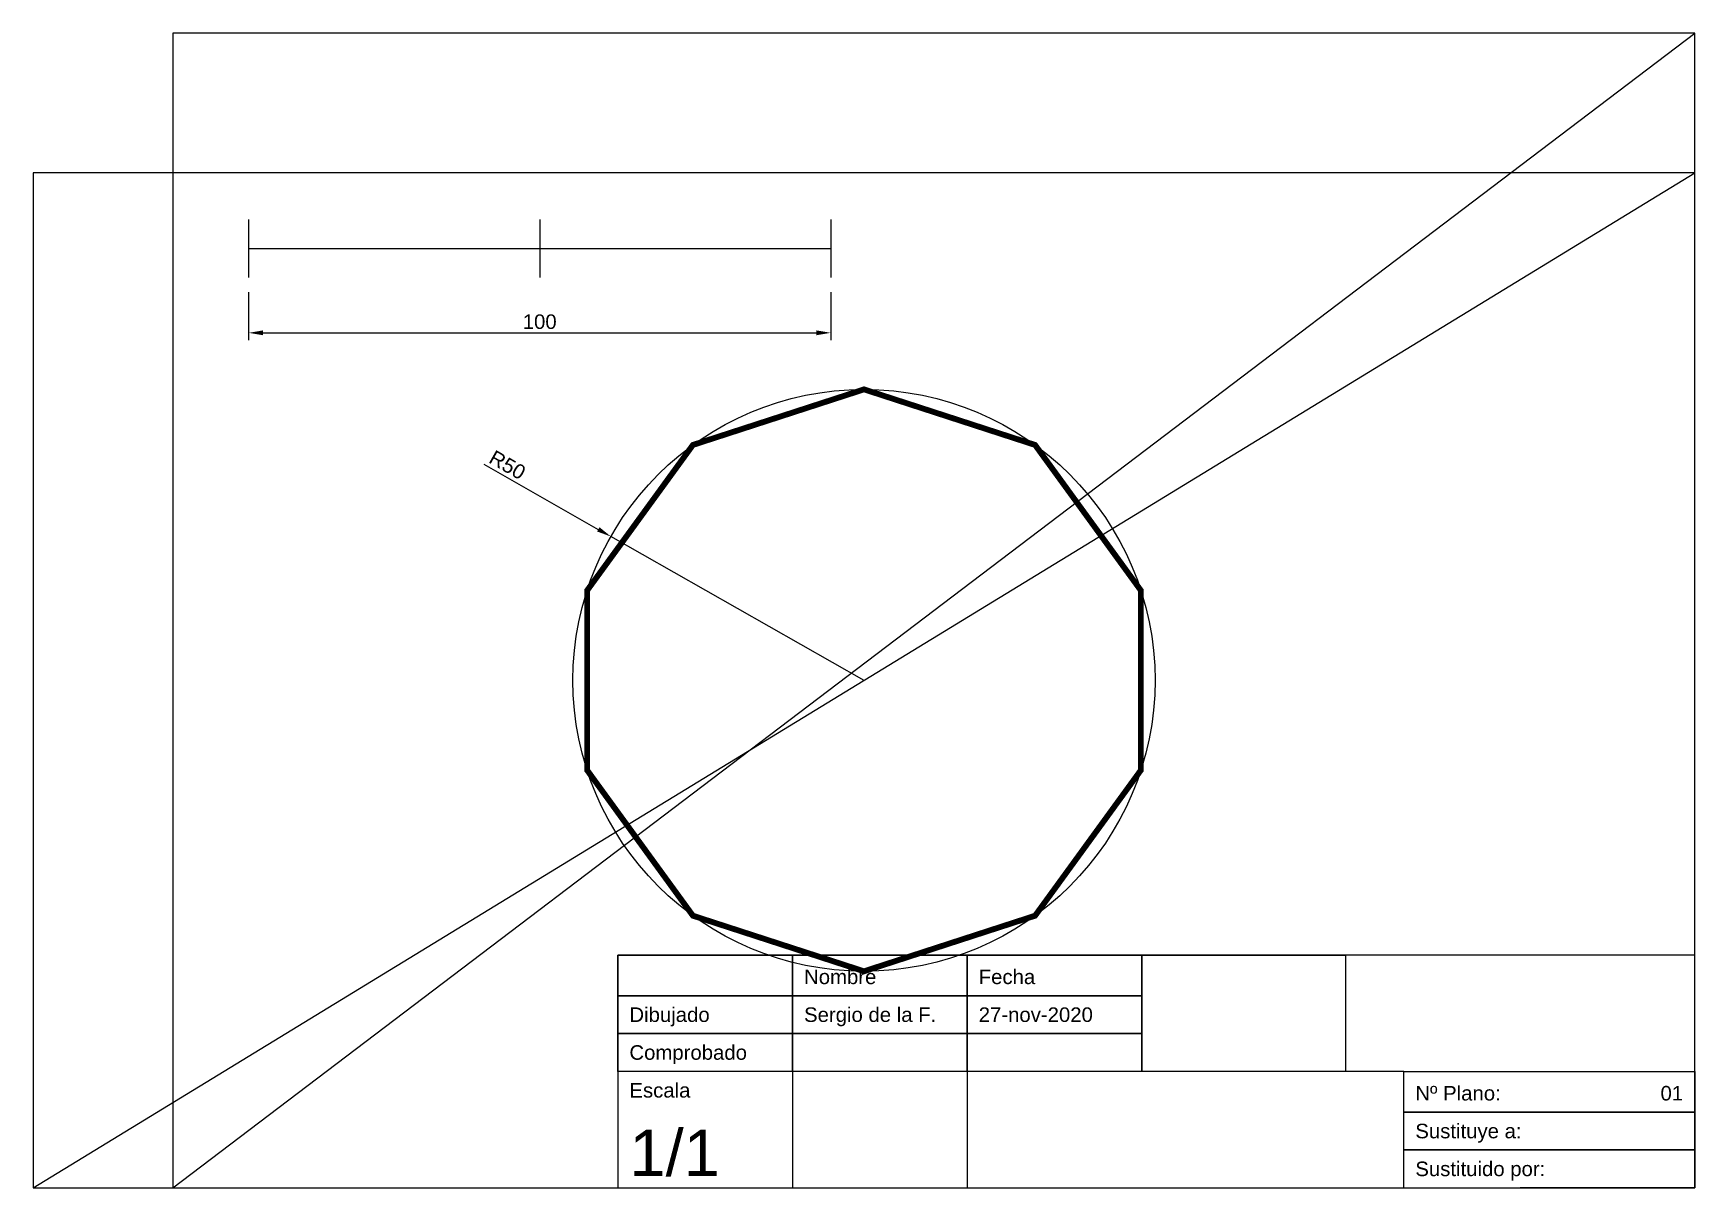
# Model space of a CAD drawing. Header units: millimetres. Extents: x 183 to 468, y 77 to 276.
import ezdxf
from ezdxf.enums import TextEntityAlignment as Align

# ---------------------------------------------------------------- set-up
doc = ezdxf.new("R2010")
doc.units = ezdxf.units.MM
doc.layers.add('auxiliar', color=252, linetype='Continuous')
doc.styles.get("Standard").update_dxf_attribs({"font": 'arial.ttf'})
doc.dimstyles.new('ISO-25', dxfattribs={"dimtxt": 2.5, "dimasz": 2.5, "dimexe": 1.25, "dimexo": 2.5, "dimtad": 1, "dimtxsty": 'Standard', "dimcen": 2.5, "dimadec": 0, "dimazin": 0, "dimtfac": 1, "dimtmove": 0, "dimatfit": 3, "dimfxl": 1, "dimarcsym": 0})

# ---------------------------------------------------------------- blocks, each defined once
blk = doc.blocks.new('CAJETIN_SERGIO_DE_LA_FUENTE')
for p, q in [((-155, 20), (-155, 0)), ((-125, 20), (-125, 0)), ((-50, 20), (0, 20)), ((0, 20), (0, 13)), ((0, 13), (0, 6.5)), ((0, 6.5), (0, 0)), ((0, 0), (-30, 0))]:
    blk.add_line(p, q)
for points in [[(-185, 0), (0, 0), (0, 40), (-185, 40)], [(-185, 40), (-155, 40), (-155, 33), (-185, 33)], [(-155, 40), (-125, 40), (-125, 33), (-155, 33)], [(-125, 40), (-95, 40), (-95, 33), (-125, 33)], [(-95, 40), (-60, 40), (-60, 20), (-95, 20)], [(-185, 33), (-155, 33), (-155, 26.5), (-185, 26.5)], [(-155, 33), (-125, 33), (-125, 26.5), (-155, 26.5)], [(-125, 33), (-95, 33), (-95, 26.5), (-125, 26.5)], [(-185, 26.5), (-155, 26.5), (-155, 20), (-185, 20)], [(-155, 26.5), (-125, 26.5), (-125, 20), (-155, 20)], [(-125, 26.5), (-95, 26.5), (-95, 20), (-125, 20)], [(-50, 20), (-125, 20), (-125, 0), (-50, 0)], [(-50, 13), (0, 13)], [(-50, 6.5), (0, 6.5)]]:
    blk.add_lwpolyline(points, close=True)
for s, p in [('Nombre', (-153, 35)), ('Fecha', (-123, 35)), ('Dibujado', (-183, 28.5)), ('Sergio de la F.', (-153, 28.5)), ('Comprobado', (-183, 22)), ('Escala', (-183, 15.5)), ('Nº Plano:', (-48, 15)), ('Sustituye a:', (-48, 8.5)), ('Sustituido por:', (-48, 2))]:
    blk.add_text(s, height=2.5).set_placement(p)
blk = doc.blocks.new('*D2')
at = {"layer": 'auxiliar', "color": 0, "lineweight": -2, "transparency": 16777216}
for p, q in [((260.32, 201.48), (280.01, 190.29)), ((325.65, 164.34), (282.18, 189.05))]:
    blk.add_line(p, q, dxfattribs=at)
at = {"layer": 'auxiliar', "color": 0, "transparency": 16777216}
blk.add_solid([(280.21, 190.65), (279.8, 189.92), (282.18, 189.05)], dxfattribs=at)
at = {"layer": 'Defpoints', "color": 0, "transparency": 16777216}
for p in [(282.18, 189.05), (325.65, 164.34)]:
    blk.add_point(p, dxfattribs=at)
at = {"layer": 'auxiliar', "color": 0, "transparency": 16777216, "insert": (264.4, 201.35), "char_height": 2.5, "attachment_point": 5, "rotation": 330.3843}
blk.add_mtext('R50', dxfattribs=at)
blk = doc.blocks.new('*D3')
at = {"layer": 'auxiliar', "color": 0, "lineweight": -2, "transparency": 16777216}
for p, q in [((219.94, 231.05), (219.94, 222.81)), ((319.94, 231.05), (319.94, 222.81)), ((222.44, 224.06), (317.44, 224.06))]:
    blk.add_line(p, q, dxfattribs=at)
at = {"layer": 'auxiliar', "color": 0, "transparency": 16777216}
for points in [[(222.44, 224.48), (222.44, 223.64), (219.94, 224.06)], [(317.44, 224.48), (317.44, 223.64), (319.94, 224.06)]]:
    blk.add_solid(points, dxfattribs=at)
at = {"layer": 'Defpoints', "color": 0, "transparency": 16777216}
for p in [(219.94, 233.55), (319.94, 233.55), (319.94, 224.06)]:
    blk.add_point(p, dxfattribs=at)
at = {"layer": 'auxiliar', "color": 0, "transparency": 16777216, "insert": (269.94, 225.96), "char_height": 2.5, "attachment_point": 5}
blk.add_mtext('100', dxfattribs=at)

msp = doc.modelspace()

# ---------------------------------------------------------------- linework, layer by layer
for p, q in [((219.943, 243.548), (219.943, 233.548)), ((269.943, 243.548), (269.943, 233.548)), ((319.943, 243.548), (319.943, 233.548)), ((219.943, 238.548), (319.943, 238.548))]:
    msp.add_line(p, q)
for points in [[(206.943, 77.138), (468.353, 77.138), (468.353, 275.548), (206.943, 275.548)], [(182.943, 77.138), (468.353, 77.138), (468.353, 251.548), (182.943, 251.548)]]:
    msp.add_lwpolyline(points, close=True)
at = {"const_width": 1}
msp.add_lwpolyline([(325.648, 214.343), (296.259, 204.793), (278.095, 179.793), (278.095, 148.892), (296.259, 123.892), (325.648, 114.343), (355.037, 123.892), (373.201, 148.892), (373.201, 179.793), (355.037, 204.793), (325.648, 214.343)], dxfattribs=at)
at = {"layer": 'auxiliar'}
for p, q in [((206.943, 77.138), (468.353, 275.548)), ((182.943, 77.138), (468.353, 251.548))]:
    msp.add_line(p, q, dxfattribs=at)
msp.add_circle((325.648, 164.343), 50, dxfattribs=at)

# ---------------------------------------------------------------- block references
msp.add_blockref('CAJETIN_SERGIO_DE_LA_FUENTE', (468.353, 77.138))
msp.add_blockref('CAJETIN_SERGIO_DE_LA_FUENTE', (468.353, 77.138))
msp.add_blockref('CAJETIN_SERGIO_DE_LA_FUENTE', (468.353, 77.138))
msp.add_blockref('CAJETIN_SERGIO_DE_LA_FUENTE', (468.353, 77.138))

# ---------------------------------------------------------------- texts
for s, height, p in [('27-nov-2020', 2.5, (345.353, 105.638)), ('1/1', 8, (285.353, 79.138))]:
    msp.add_text(s, height=height).set_placement(p)
msp.add_text('01', height=2.5).set_placement((466.353, 92.138), align=Align.RIGHT)

# ---------------------------------------------------------------- dimensions: what is measured, and where the dimension line sits
dim = msp.add_linear_dim(base=(319.943, 224.061), p1=(219.943, 233.548), p2=(319.943, 233.548), dimstyle='ISO-25', dxfattribs=at)
dim.commit()
dim.dimension.update_dxf_attribs({"geometry": '*D3', "text_midpoint": (269.943, 224.061), "dimtype": 160})
dim = msp.add_radius_dim(center=(325.648, 164.343), mpoint=(282.18, 189.052), dimstyle='ISO-25', dxfattribs=at)
dim.commit()
dim.dimension.update_dxf_attribs({"geometry": '*D2', "text_midpoint": (263.457, 199.694), "dimtype": 164})

doc.saveas('drawing.dxf')
